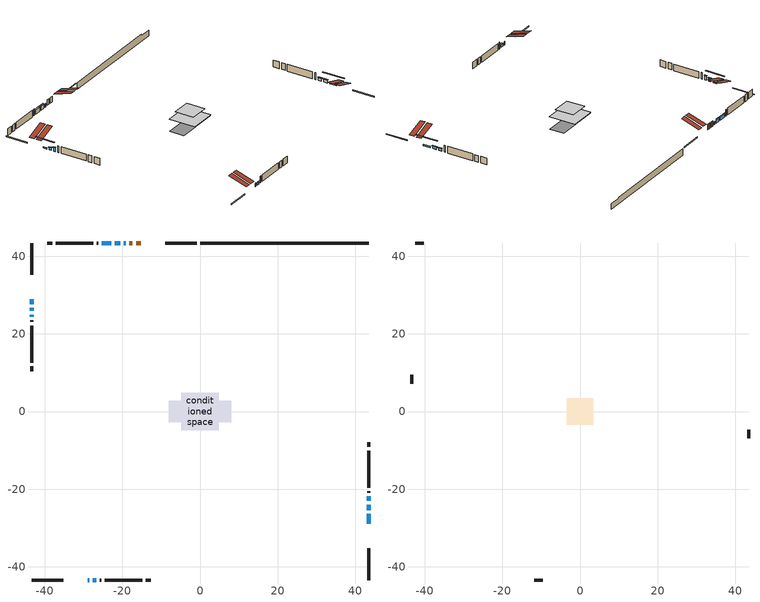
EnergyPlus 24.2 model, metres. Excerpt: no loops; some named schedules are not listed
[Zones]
conditioned space
 floor adiabatic (AdiabaticFloorConstruction): -4.85,-4.85 -4.85,4.85 4.85,4.85 4.85,-4.85 z0.58
 floor foundation (Slab1 construction): -8.08,-2.74 -8.08,2.74 8.08,2.74 8.08,-2.74 z-1.86
 wall outside (RimJoist1 construction): -0.81,43.4 -8.93,43.4 / -43.4,-43.4 -35.28,-43.4 / -43.4,43.4 -43.4,35.28 / 43.4,-43.4 43.4,-35.28 z0.58:0.88
 wall outside (AdiabaticWallConstruction 1): -15.24,43.4 -16.47,43.4 / -17.4,43.4 -18.22,43.4 z0.58:2.61
 wall outside (AdiabaticWallConstruction): -28.97,-43.4 -28.51,-43.4 / -19.15,43.4 -19.61,43.4 z0.58:1.8; 43.4,-28.97 43.4,-26.33 / -43.4,28.97 -43.4,27.65 z0.58:1.06; 43.4,-25.41 43.4,-23.96 / 43.4,-23.03 43.4,-21.88 / -27.59,-43.4 -26.75,-43.4 / -43.4,26.73 -43.4,25.88 z0.58:1.52; -20.54,43.4 -21.99,43.4 / -22.91,43.4 -25.28,43.4 / -43.4,24.96 -43.4,24.4 z0.58:2.03
 wall outside (Wall1 construction): -26.2,43.4 -26.6,43.4 / -25.82,-43.4 -25.42,-43.4 / -43.4,23.47 -43.4,23.08 / 43.4,-20.96 43.4,-20.56 z0.58:3.02
 wall outside (Wall2 construction): -27.53,43.4 -37.09,43.4 / -24.5,-43.4 -14.93,-43.4 / -43.4,22.15 -43.4,12.59 / 43.4,-19.63 43.4,-10.07 z0.58:3.02
 wall outside (Wall3 construction): -38.02,43.4 -39.3,43.4 / -14.01,-43.4 -12.72,-43.4 / -43.4,11.66 -43.4,10.37 / 43.4,-9.14 43.4,-7.86 z0.58:3.02
 wall foundation (FoundationWall1 construction): 0.12,43.4,-1.86 0.12,43.4,0.58 39.07,43.4,0.58 39.07,43.4,0.14 43.4,43.4,0.14 43.4,43.4,-1.86
 window (WindowConstruction 7): -28.97,-43.4 -28.52,-43.4 z0.58:1.8
 window (WindowConstruction 9): 43.4,-28.97 43.4,-26.33 z0.58:1.06
 window (WindowConstruction 10): -43.4,28.97 -43.4,27.65 z0.58:1.06
 window (WindowConstruction 8): -19.15,43.4 -19.61,43.4 z0.58:1.8
 window (WindowConstruction): 43.4,-25.4 43.4,-23.96 z0.58:1.52
 window (WindowConstruction 1): 43.4,-23.03 43.4,-21.88 z0.58:1.52
 window (WindowConstruction 2): -20.54,43.4 -21.98,43.4 z0.58:2.03
 window (WindowConstruction 3): -22.91,43.4 -25.28,43.4 z0.58:2.03
 window (WindowConstruction 4): -27.59,-43.4 -26.75,-43.4 z0.58:1.52
 window (WindowConstruction 5): -43.4,26.72 -43.4,25.89 z0.58:1.52
 window (WindowConstruction 6): -43.4,24.96 -43.4,24.4 z0.58:2.03
 door (Door): -15.24,43.4 -16.47,43.4 z0.58:2.61
 door (Door 1): -17.4,43.4 -18.22,43.4 z0.58:2.61
 ceiling adiabatic (AdiabaticFloorConstruction): 4.85,-4.85 4.85,4.85 -4.85,4.85 -4.85,-4.85 z0.58
 roof outside (Roof2 construction): -14.31,43.4,3.02 -14.31,36.71,5.25 -12.55,36.71,5.25 -12.55,43.4,3.02; -29.9,-43.4,3.02 -29.9,-36.71,5.25 -31.66,-36.71,5.25 -31.66,-43.4,3.02; -43.4,29.9,3.02 -36.71,29.9,5.25 -36.71,31.66,5.25 -43.4,31.66,3.02; 43.4,-29.9,3.02 36.71,-29.9,5.25 36.71,-31.66,5.25 43.4,-31.66,3.02
attic - vented
 floor to conditioned space (Floor1 construction Reversed): -3.43,-3.43 -3.43,3.43 3.43,3.43 3.43,-3.43 z3.02
 wall outside (Wall4 construction): -40.23,43.4 -42.47,43.4 / -11.79,-43.4 -9.56,-43.4 / -43.4,9.44 -43.4,7.21 / 43.4,-6.93 43.4,-4.69 z0.58:3.02
 roof outside (Roof1 construction): -11.62,43.4,3.02 -11.62,36.71,5.25 -9.86,36.71,5.25 -9.86,43.4,3.02; -32.59,-43.4,3.02 -32.59,-36.71,5.25 -34.35,-36.71,5.25 -34.35,-43.4,3.02; -43.4,32.59,3.02 -36.71,32.59,5.25 -36.71,34.35,5.25 -43.4,34.35,3.02; 43.4,-32.59,3.02 36.71,-32.59,5.25 36.71,-34.35,5.25 43.4,-34.35,3.02
shading: 43.4,-23.39 43.4,-31.91 43.81,-31.91 43.81,-23.39 z4; -43.4,24.71 -43.4,31.91 -43.81,31.91 -43.81,24.71 z4; 43.4,-23.76 43.4,-25.61 43.81,-25.61 43.81,-23.76 z1.72; 43.4,-21.68 43.4,-23.23 43.81,-23.23 43.81,-21.68 z1.72; -22.19,43.4 -20.34,43.4 -20.34,43.81 -22.19,43.81 z2.23; -25.48,43.4 -22.71,43.4 -22.71,43.81 -25.48,43.81 z2.23; -26.55,-43.4 -27.79,-43.4 -27.79,-43.81 -26.55,-43.81 z1.72; -43.4,25.68 -43.4,26.92 -43.81,26.92 -43.81,25.68 z1.72; -43.4,24.2 -43.4,25.16 -43.81,25.16 -43.81,24.2 z2.23
[Building]
Building 1: Terrain=Suburbs
[Site:Location]
Edmonton Intl AP_AB: Latitude {deg}=53.31; Longitude {deg}=-113.58; Time Zone {hr}=-7; Elevation {m}=723; Keep Site Location Information=Yes
[Site:GroundTemperature:Shallow]
-1.56185, -3.61833, -3.78302, -2.80711, 1.11059, 5.01004, 8.39065, 10.5322, 10.7141, 8.97234, 5.67794, 1.89811
[Site:WaterMainsTemperature]
Calculation Method=Schedule; Temperature Schedule=mains temperature schedule
[Material] Roughness=Rough; Thermal Absorptance=0.9
Name | Thickness {m} | Conductivity {W/m-K} | Density {kg/m3} | Specific Heat {J/kg-K} | Solar Absorptance | Visible Absorptance
asphalt or fiberglass shingles | 0.00635 | 0.162714 | 1121.4 | 1465.45 | 0.4 | 0.4
ceiling loosefill ins | 0.254 | 0.0480833 | 16.02 | 1046.75 | 0.7 | 0.7
ceiling stud and cavity | 0.1397 | 0.113663 | 65.682 | 1177.47 | 0.7 | 0.7
concrete 4.0 in. | 0.1016 | 1.803125 | 2242.8 | 837.4 | 0.7 | 0.7
concrete 8.0 in. | 0.2032 | 1.803125 | 2242.8 | 837.4 | 0.7 | 0.7
door material | 0.04445 | 0.053851 | 512.64 | 1214.23 | 0.7 | 0.7
exterior vertical ins | 0.0460229 | 0.029427 | 32.04 | 1214.23 | 0.7 | 0.7
floor covering | 0.0127 | 0.0433444 | 54.468 | 1339.84 | 0.6 | 0.6
floor rigid ins; wall rigid ins | 0.512978 | 0.029427 | 32.04 | 1214.23 | 0.7 | 0.7
floor stud and cavity | 0.1397 | 1.75129 | 37.0049 | 1207.88 | 0.7 | 0.7
furniture material conditioned space 1 | 0.1524 | 0.115458 | 640.8 | 1214.23 | 0.6 | 0.6
gypsum board | 0.0127 | 0.160291 | 801 | 837.4 | 0.6 | 0.6
gypsum board 1 | 0.0127 | 0.160291 | 801 | 837.4 | 0.7 | 0.7
osb sheathing 0.5 in. | 0.0127 | 0.115458 | 512.64 | 1214.23 | 0.7 | 0.7
osb sheathing 0.75 in. | 0.01905 | 0.115458 | 512.64 | 1214.23 | 0.7 | 0.7
osb sheathing 2.0 in. | 0.0508 | 0.115458 | 512.64 | 1214.23 | 0.7 | 0.7
rim joist stud and cavity | 0.0508 | 0.0296634 | 125.044 | 1163.47 | 0.6 | 0.6
roof rigid ins | 0.051816 | 0.029427 | 32.04 | 1214.23 | 0.7 | 0.7
roof stud and cavity | 0.2032 | 1.16821 | 78.34581 | 1123.46 | 0.7 | 0.7
wall stud and cavity | 0.1397 | 0.111119 | 139.0536 | 1170.24 | 0.7 | 0.7
wall stud and cavity 1 | 0.1397 | 0.0930111 | 139.0536 | 1170.24 | 0.7 | 0.7
wall stud and cavity 2 | 0.1397 | 0.115654 | 139.0536 | 1170.24 | 0.7 | 0.7
wall stud and cavity 3 | 0.0889 | 6.1454 | 50.32683 | 1063.81 | 0.6 | 0.6
wall stud and cavity 4 | 0.0889 | 0.380278 | 52.3479 | 1209.89 | 0.7 | 0.7
wall stud and cavity 5 | 0.0889 | 0.391764 | 83.0341 | 1211.67 | 0.7 | 0.7
wood siding | 0.0254 | 0.102417 | 544.68 | 1172.36 | 0.4 | 0.4
wood siding 1 | 0.00254 | 0.102417 | 544.68 | 1172.36 | 0.4 | 0.4
wood siding 2; wood siding 3; wood siding 4 | 0.0254 | 0.102417 | 544.68 | 1172.36 | 0.7 | 0.7
[WindowMaterial:SimpleGlazingSystem]
Name | U-Factor {W/m2-K} | Solar Heat Gain Coefficient
WindowMaterial | 2.2729 | 0.55
WindowMaterial 1 | 2.42337 | 0.5
WindowMaterial 2 | 2.29845 | 0.56
WindowMaterial 3 | 2.137767 | 0.61
WindowMaterial 4 | 2.36659 | 0.51
WindowMaterial 5 | 2.42678 | 0.49
WindowMaterial 6 | 2.205903 | 0.4
WindowMaterial 7 | 2.49435 | 0.46
[Construction]
AdiabaticFloorConstruction: floor stud and cavity, floor rigid ins, osb sheathing 0.75 in., floor covering
AdiabaticWallConstruction: wood siding 3, wall rigid ins, wall stud and cavity 4, gypsum board
AdiabaticWallConstruction 1: wood siding 4, wall rigid ins, wall stud and cavity 4, gypsum board
Door; Door 1: door material
Floor1 construction Reversed: gypsum board, ceiling stud and cavity, ceiling loosefill ins
FoundationWall1 construction: concrete 8.0 in., gypsum board 1
furniture construction conditioned space 1: furniture material conditioned space 1
PartitionWallConstruction: gypsum board, wall stud and cavity 5, gypsum board
RimJoist1 construction: wood siding 2, osb sheathing 2.0 in., rim joist stud and cavity
Roof1 construction: asphalt or fiberglass shingles
Roof2 construction: asphalt or fiberglass shingles, roof rigid ins, osb sheathing 0.75 in., roof stud and cavity, gypsum board
Slab1 construction: concrete 4.0 in.
Wall1 construction: wood siding, osb sheathing 0.5 in., wall stud and cavity, gypsum board
Wall2 construction: wood siding, osb sheathing 0.5 in., wall stud and cavity 1, gypsum board
Wall3 construction: wood siding, osb sheathing 0.5 in., wall stud and cavity 2, gypsum board
Wall4 construction: wood siding 1, wall stud and cavity 3
WindowConstruction: WindowMaterial
WindowConstruction 1: WindowMaterial 1
WindowConstruction 10; WindowConstruction 9: WindowMaterial 7
WindowConstruction 2: WindowMaterial 2
WindowConstruction 3: WindowMaterial 3
WindowConstruction 4; WindowConstruction 5: WindowMaterial 4
WindowConstruction 6: WindowMaterial 5
WindowConstruction 7; WindowConstruction 8: WindowMaterial 6
[Zone] Multiplier=1; Part of Total Floor Area=Yes
Name | Volume {m3}
attic - vented | 17.0311
conditioned space | 510.8
[Space]
Name | Zone | Volume {m3}
attic - vented 1 | attic - vented | 17.0311
conditioned space 1 | conditioned space | 510.8
[ZoneInfiltration:EffectiveLeakageArea]
infil attic - vented 1: Zone or Space=attic - vented 1; Schedule=Always On Discrete; Effective Air Leakage Area {cm2}=1637.91; Stack Coefficient=0.000324489; Wind Coefficient=1.21708e-05
[ZoneMixing]
whole house fan mix: Zone or Space=attic - vented; Schedule=Always On Continuous; Design Flow Rate Calculation Method=Flow/Zone; Design Flow Rate {m3/s}=0; Source Zone or Space=conditioned space
[SurfaceProperty:ExposedFoundationPerimeter]
Slab1: Exposed Perimeter Calculation Method=TotalExposedPerimeter; Total Exposed Perimeter {m}=43.281
[InternalMass] Zone or ZoneList=conditioned space; Space or SpaceList=conditioned space 1
Name | Construction | Surface Area {m2}
furniture mass conditioned space 1 | furniture construction conditioned space 1 | 73.128
partition wall mass | PartitionWallConstruction | 182.82
[Lights]
interior lighting: Zone or ZoneList or Space or SpaceList=conditioned space 1; Schedule=interior lighting schedule; Design Level Calculation Method=LightingLevel; Lighting Level {W}=343.2; Return Air Fraction=0; Fraction Radiant=0.6; Fraction Visible=0.2; Fraction Replaceable=1
[People]
occupants: Zone or ZoneList or Space or SpaceList=conditioned space 1; Number of People Schedule=occupants schedule; Number of People Calculation Method=People; Number of People=3; Fraction Radiant=0.314171; Sensible Heat Fraction=0.56303; Activity Level Schedule=occupants activity schedule; Carbon Dioxide Generation Rate {m3/s-W}=0; Enable ASHRAE 55 Comfort Warnings=No; Mean Radiant Temperature Calculation Type=EnclosureAveraged
[ElectricEquipment] Zone or ZoneList or Space or SpaceList=conditioned space 1; Design Level Calculation Method=EquipmentLevel
Name | Schedule | Design Level {W} | Fraction Latent | Fraction Radiant | Fraction Lost
clothes dryer | clothes dryer schedule | 140.772 | 0.015 | 0.081 | 0.85
clothes washer | clothes washer schedule | 32.1985 | 0.03 | 0.162 | 0.7
cooking range | cooking range schedule | 215.147 | 0.08 | 0.432 | 0.2
dishwasher | dishwasher schedule | 66.8632 | 0.3 | 0.18 | 0.4
fridge | fridge schedule | 72.9452 | 0 | 0.6 | 0
mech vent bath fan 0 | mech vent bath fan 0 schedule | 50.2 | 0 | 0 | 1
mech vent bath fan 1 | mech vent bath fan 1 schedule | 50.2 | 0 | 0 | 1
mech vent house fan | mech vent house fan schedule | 0 | 0 | 0 | 1
mech vent house fan cfis | mech vent house fan cfis schedule | 0 | 0 | 0 | 0
mech vent range fan 0 | mech vent range fan 0 schedule | 57 | 0 | 0 | 1
misc plug loads | misc plug loads schedule | 494.7 | 0.045 | 0.513 | 0.1
whole house fan | Always On Discrete | 0 | 0 | 0 | 1
[OtherEquipment] Zone or ZoneList or Space or SpaceList=conditioned space 1; Design Level Calculation Method=EquipmentLevel
Name | Fuel Type | Schedule | Design Level {W} | Fraction Latent | Fraction Radiant | Fraction Lost
clothes dryer 1 | Electricity | clothes dryer schedule | 0 | 0.015 | 0.081 | 0.85
cooking range 1 | Electricity | cooking range schedule | 0 | 0.08 | 0.432 | 0.2
general water use latent | None | general water use schedule | 62.594 | 1 | 0 | 0
general water use sensible | None | general water use schedule | -61.6891 | 0 | 0.6 | 0
mech vent house fan latent load | None | Always On Discrete | 0 | 1 | 0 | 0
mech vent house fan sensible load | None | Always On Discrete | 0 | 0 | 0 | 0
water heater energy adjustment1 | NaturalGas | Always On Discrete | 0.01 | 0 | 0 | 1
[ZoneInfiltration:DesignFlowRate] Zone or ZoneList or Space or SpaceList=conditioned space 1; Schedule=Always On Discrete; Design Flow Rate Calculation Method=Flow/Zone; Design Flow Rate {m3/s}=0
infil flow; natural vent flow; whole house fan flow
[AvailabilityManager:Scheduled]
central ac and furnace airloop Availability Manager: Schedule=Always On Discrete
[Foundation:Kiva]
Foundation Kiva 1: Initial Indoor Air Temperature {C}=18; Wall Height Above Grade {m}=0.579973; Wall Depth Below Slab {m}=0.2032; Custom Block Material Name 1=exterior vertical ins; Custom Block Depth 1 {m}=2.43998; Custom Block X Position 1 {m}=0.2159; Custom Block Z Position 1 {m}=0
[Foundation:Kiva:Settings]
Soil Conductivity {W/m-K}=0.849921; Soil Density {kg/m3}=1842.3; Soil Specific Heat {J/kg-K}=418.7; Ground Solar Absorptivity=0.9; Ground Thermal Absorptivity=0.9; Ground Surface Roughness {m}=0.03; Far-Field Width {m}=40; Deep-Ground Boundary Condition=ZeroFlux; Deep-Ground Depth {m}=40; Minimum Cell Dimension {m}=0.2; Maximum Cell Growth Coefficient=3; Simulation Timestep=Timestep
[Exterior:Lights]
exterior lighting: Schedule=exterior lighting schedule; Design Level {W}=75.6
[EnergyManagementSystem:GlobalVariable]
central_ac_and_furnace_airloop_Fan_RTF
infil_program_Qfan
infil_program_Qinf
natural_vent_program_Qnv
natural_vent_program_Qwhf
[EnergyManagementSystem:Sensor]
Name | Output:Variable or Output:Meter Index Key | Output:Variable or Output:Meter
airflow_gain | infil flow | Infiltration Sensible Heat Gain Energy
airflow_gain_1 | natural vent flow | Infiltration Sensible Heat Gain Energy
airflow_gain_2 | whole house fan flow | Infiltration Sensible Heat Gain Energy
airflow_loss | infil flow | Infiltration Sensible Heat Loss Energy
airflow_loss_1 | natural vent flow | Infiltration Sensible Heat Loss Energy
airflow_loss_2 | whole house fan flow | Infiltration Sensible Heat Loss Energy
clg_load_cond |  | Cooling:EnergyTransfer:Zone:CONDITIONED SPACE
clg_sp_s; clg_sp_s_1 | cooling setpoint | Schedule Value
clothes_dryer_exhaust_0_sch_s | clothes dryer exhaust 0 schedule | Schedule Value
cool_season | cooling season schedule | Schedule Value
htg_load_cond |  | Heating:EnergyTransfer:Zone:CONDITIONED SPACE
htg_sp_s; htg_sp_s_1 | heating setpoint | Schedule Value
ig_ee_conv | clothes dryer | Electric Equipment Convective Heating Energy
ig_ee_conv_2 | cooking range | Electric Equipment Convective Heating Energy
ig_ee_conv_4 | fridge | Electric Equipment Convective Heating Energy
ig_ee_conv_5 | misc plug loads | Electric Equipment Convective Heating Energy
ig_ee_conv_6 | whole house fan | Electric Equipment Convective Heating Energy
ig_ee_rad | clothes dryer | Electric Equipment Radiant Heating Energy
ig_ee_rad_2 | cooking range | Electric Equipment Radiant Heating Energy
ig_ee_rad_4 | fridge | Electric Equipment Radiant Heating Energy
ig_ee_rad_5 | misc plug loads | Electric Equipment Radiant Heating Energy
ig_ee_rad_6 | whole house fan | Electric Equipment Radiant Heating Energy
ig_lgt_conv | interior lighting | Lights Convective Heating Energy
ig_lgt_rad | interior lighting | Lights Radiant Heating Energy
ig_lgt_vis | interior lighting | Lights Visible Radiation Heating Energy
ig_oe_conv | clothes dryer 1 | Other Equipment Convective Heating Energy
ig_oe_conv_1 | cooking range 1 | Other Equipment Convective Heating Energy
ig_oe_conv_2 | general water use latent | Other Equipment Convective Heating Energy
ig_oe_conv_3 | general water use sensible | Other Equipment Convective Heating Energy
ig_oe_conv_4 | water heater energy adjustment1 | Other Equipment Convective Heating Energy
ig_oe_rad | clothes dryer 1 | Other Equipment Radiant Heating Energy
ig_oe_rad_1 | cooking range 1 | Other Equipment Radiant Heating Energy
ig_oe_rad_2 | general water use latent | Other Equipment Radiant Heating Energy
ig_oe_rad_3 | general water use sensible | Other Equipment Radiant Heating Energy
ig_oe_rad_4 | water heater energy adjustment1 | Other Equipment Radiant Heating Energy
ig_ppl_conv | occupants | People Convective Heating Energy
ig_ppl_rad | occupants | People Radiant Heating Energy
im_conv | furniture mass conditioned space 1 | Surface Inside Face Convection Heat Gain Energy
im_conv_1 | partition wall mass | Surface Inside Face Convection Heat Gain Energy
im_ig | furniture mass conditioned space 1 | Surface Inside Face Internal Gains Radiation Heat Gain Energy
im_ig_1 | partition wall mass | Surface Inside Face Internal Gains Radiation Heat Gain Energy
im_lgt | furniture mass conditioned space 1 | Surface Inside Face Lights Radiation Heat Gain Energy
im_lgt_1 | partition wall mass | Surface Inside Face Lights Radiation Heat Gain Energy
im_sol | furniture mass conditioned space 1 | Surface Inside Face Solar Radiation Heat Gain Energy
im_sol_1 | partition wall mass | Surface Inside Face Solar Radiation Heat Gain Energy
im_surf | furniture mass conditioned space 1 | Surface Inside Face Net Surface Thermal Radiation Heat Gain Energy
im_surf_1 | partition wall mass | Surface Inside Face Net Surface Thermal Radiation Heat Gain Energy
mech_vent_bath_fan_0_sch_s | mech vent bath fan 0 schedule | Schedule Value
mech_vent_bath_fan_1_sch_s | mech vent bath fan 1 schedule | Schedule Value
mech_vent_range_fan_0_sch_s | mech vent range fan 0 schedule | Schedule Value
mv_conv | mech vent bath fan 0 | Electric Equipment Convective Heating Energy
mv_conv_1 | mech vent bath fan 1 | Electric Equipment Convective Heating Energy
mv_conv_2 | mech vent house fan | Electric Equipment Convective Heating Energy
mv_conv_3 | mech vent house fan cfis | Electric Equipment Convective Heating Energy
mv_conv_4 | mech vent range fan 0 | Electric Equipment Convective Heating Energy
mv_conv_5 | mech vent house fan latent load | Other Equipment Convective Heating Energy
mv_conv_6 | mech vent house fan sensible load | Other Equipment Convective Heating Energy
mv_rad | mech vent bath fan 0 | Electric Equipment Radiant Heating Energy
mv_rad_1 | mech vent bath fan 1 | Electric Equipment Radiant Heating Energy
mv_rad_2 | mech vent house fan | Electric Equipment Radiant Heating Energy
mv_rad_3 | mech vent house fan cfis | Electric Equipment Radiant Heating Energy
mv_rad_4 | mech vent range fan 0 | Electric Equipment Radiant Heating Energy
mv_rad_5 | mech vent house fan latent load | Other Equipment Radiant Heating Energy
mv_rad_6 | mech vent house fan sensible load | Other Equipment Radiant Heating Energy
natural_vent_s | natural vent schedule | Schedule Value
out_pb_s |  | Site Outdoor Air Barometric Pressure
out_wt_s |  | Site Outdoor Air Humidity Ratio
site_vw_s |  | Site Wind Speed
ss_back_out | Window1 | Surface Window Shortwave from Zone Back Out Window Heat Transfer Rate
ss_back_out_1 | Window10 | Surface Window Shortwave from Zone Back Out Window Heat Transfer Rate
ss_back_out_10 | Window9 | Surface Window Shortwave from Zone Back Out Window Heat Transfer Rate
ss_back_out_2 | Window12 | Surface Window Shortwave from Zone Back Out Window Heat Transfer Rate
ss_back_out_3 | Window2 | Surface Window Shortwave from Zone Back Out Window Heat Transfer Rate
ss_back_out_4 | Window3 | Surface Window Shortwave from Zone Back Out Window Heat Transfer Rate
ss_back_out_5 | Window4 | Surface Window Shortwave from Zone Back Out Window Heat Transfer Rate
ss_back_out_6 | Window5 | Surface Window Shortwave from Zone Back Out Window Heat Transfer Rate
ss_back_out_7 | Window6 | Surface Window Shortwave from Zone Back Out Window Heat Transfer Rate
ss_back_out_8 | Window7 | Surface Window Shortwave from Zone Back Out Window Heat Transfer Rate
ss_back_out_9 | Window8 | Surface Window Shortwave from Zone Back Out Window Heat Transfer Rate
ss_conv | Door1 | Surface Inside Face Convection Heat Gain Energy
ss_conv_1 | Door3 | Surface Inside Face Convection Heat Gain Energy
ss_conv_10 | Window7 | Surface Inside Face Convection Heat Gain Energy
ss_conv_11 | Window8 | Surface Inside Face Convection Heat Gain Energy
ss_conv_12 | Window9 | Surface Inside Face Convection Heat Gain Energy
ss_conv_2 | Window1 | Surface Inside Face Convection Heat Gain Energy
ss_conv_3 | Window10 | Surface Inside Face Convection Heat Gain Energy
ss_conv_4 | Window12 | Surface Inside Face Convection Heat Gain Energy
ss_conv_5 | Window2 | Surface Inside Face Convection Heat Gain Energy
ss_conv_6 | Window3 | Surface Inside Face Convection Heat Gain Energy
ss_conv_7 | Window4 | Surface Inside Face Convection Heat Gain Energy
ss_conv_8 | Window5 | Surface Inside Face Convection Heat Gain Energy
ss_conv_9 | Window6 | Surface Inside Face Convection Heat Gain Energy
ss_ig | Door1 | Surface Inside Face Internal Gains Radiation Heat Gain Energy
ss_ig_1 | Door3 | Surface Inside Face Internal Gains Radiation Heat Gain Energy
ss_ig_10 | Window7 | Surface Inside Face Internal Gains Radiation Heat Gain Energy
ss_ig_11 | Window8 | Surface Inside Face Internal Gains Radiation Heat Gain Energy
ss_ig_12 | Window9 | Surface Inside Face Internal Gains Radiation Heat Gain Energy
ss_ig_2 | Window1 | Surface Inside Face Internal Gains Radiation Heat Gain Energy
ss_ig_3 | Window10 | Surface Inside Face Internal Gains Radiation Heat Gain Energy
ss_ig_4 | Window12 | Surface Inside Face Internal Gains Radiation Heat Gain Energy
ss_ig_5 | Window2 | Surface Inside Face Internal Gains Radiation Heat Gain Energy
ss_ig_6 | Window3 | Surface Inside Face Internal Gains Radiation Heat Gain Energy
ss_ig_7 | Window4 | Surface Inside Face Internal Gains Radiation Heat Gain Energy
ss_ig_8 | Window5 | Surface Inside Face Internal Gains Radiation Heat Gain Energy
ss_ig_9 | Window6 | Surface Inside Face Internal Gains Radiation Heat Gain Energy
ss_lgt | Door1 | Surface Inside Face Lights Radiation Heat Gain Energy
ss_lgt_1 | Door3 | Surface Inside Face Lights Radiation Heat Gain Energy
ss_sol | Door1 | Surface Inside Face Solar Radiation Heat Gain Energy
ss_sol_1 | Door3 | Surface Inside Face Solar Radiation Heat Gain Energy
ss_surf | Door1 | Surface Inside Face Net Surface Thermal Radiation Heat Gain Energy
ss_surf_1 | Door3 | Surface Inside Face Net Surface Thermal Radiation Heat Gain Energy
ss_surf_10 | Window7 | Surface Inside Face Net Surface Thermal Radiation Heat Gain Energy
ss_surf_11 | Window8 | Surface Inside Face Net Surface Thermal Radiation Heat Gain Energy
ss_surf_12 | Window9 | Surface Inside Face Net Surface Thermal Radiation Heat Gain Energy
ss_surf_2 | Window1 | Surface Inside Face Net Surface Thermal Radiation Heat Gain Energy
ss_surf_3 | Window10 | Surface Inside Face Net Surface Thermal Radiation Heat Gain Energy
ss_surf_4 | Window12 | Surface Inside Face Net Surface Thermal Radiation Heat Gain Energy
ss_surf_5 | Window2 | Surface Inside Face Net Surface Thermal Radiation Heat Gain Energy
ss_surf_6 | Window3 | Surface Inside Face Net Surface Thermal Radiation Heat Gain Energy
ss_surf_7 | Window4 | Surface Inside Face Net Surface Thermal Radiation Heat Gain Energy
ss_surf_8 | Window5 | Surface Inside Face Net Surface Thermal Radiation Heat Gain Energy
ss_surf_9 | Window6 | Surface Inside Face Net Surface Thermal Radiation Heat Gain Energy
ss_trans_in | Window1 | Surface Window Transmitted Solar Radiation Rate
ss_trans_in_1 | Window10 | Surface Window Transmitted Solar Radiation Rate
ss_trans_in_10 | Window9 | Surface Window Transmitted Solar Radiation Rate
ss_trans_in_2 | Window12 | Surface Window Transmitted Solar Radiation Rate
ss_trans_in_3 | Window2 | Surface Window Transmitted Solar Radiation Rate
ss_trans_in_4 | Window3 | Surface Window Transmitted Solar Radiation Rate
ss_trans_in_5 | Window4 | Surface Window Transmitted Solar Radiation Rate
ss_trans_in_6 | Window5 | Surface Window Transmitted Solar Radiation Rate
ss_trans_in_7 | Window6 | Surface Window Transmitted Solar Radiation Rate
ss_trans_in_8 | Window7 | Surface Window Transmitted Solar Radiation Rate
ss_trans_in_9 | Window8 | Surface Window Transmitted Solar Radiation Rate
ss_trans_out | Window1 | Surface Inside Face Initial Transmitted Diffuse Transmitted Out Window Solar Radiation Rate
ss_trans_out_1 | Window10 | Surface Inside Face Initial Transmitted Diffuse Transmitted Out Window Solar Radiation Rate
ss_trans_out_10 | Window9 | Surface Inside Face Initial Transmitted Diffuse Transmitted Out Window Solar Radiation Rate
ss_trans_out_2 | Window12 | Surface Inside Face Initial Transmitted Diffuse Transmitted Out Window Solar Radiation Rate
ss_trans_out_3 | Window2 | Surface Inside Face Initial Transmitted Diffuse Transmitted Out Window Solar Radiation Rate
ss_trans_out_4 | Window3 | Surface Inside Face Initial Transmitted Diffuse Transmitted Out Window Solar Radiation Rate
ss_trans_out_5 | Window4 | Surface Inside Face Initial Transmitted Diffuse Transmitted Out Window Solar Radiation Rate
ss_trans_out_6 | Window5 | Surface Inside Face Initial Transmitted Diffuse Transmitted Out Window Solar Radiation Rate
ss_trans_out_7 | Window6 | Surface Inside Face Initial Transmitted Diffuse Transmitted Out Window Solar Radiation Rate
